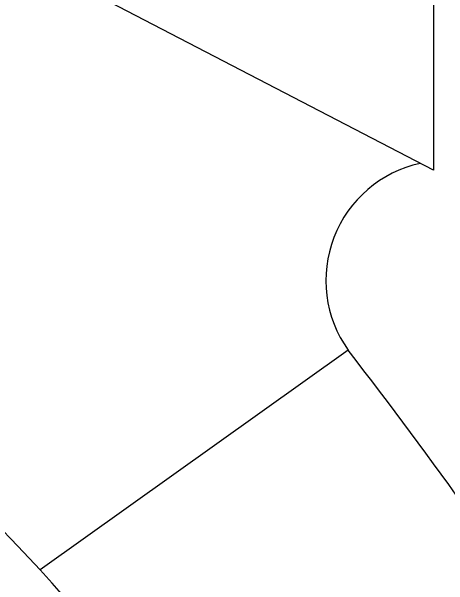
# Model space of a CAD drawing. Extents: x -30 to 1202, y 231 to 898.
# Drawn here: x 363.44 to 369.3, y 376.09 to 383.79 of the extents above; entities that cross this region are included whole.
import ezdxf

# ---------------------------------------------------------------- set-up
doc = ezdxf.new("R2010")
doc.units = 0
doc.header["$LTSCALE"] = 0.04
for name, color, linetype in [('0.1', 1, 'CONTINUOUS'), ('PISO', 1, 'CONTINUOUS'), ('PISOS', 1, 'CONTINUOUS')]:
    doc.layers.add(name, color=color, linetype=linetype)

msp = doc.modelspace()

# ---------------------------------------------------------------- linework, layer by layer
at = {"layer": '0.1'}
msp.add_line((367.9567, 379.2479), (363.8257, 376.303), dxfattribs=at)
at = {"layer": 'PISO'}
for centre, radius, start, end in [((340.1781, 354.1959), 32.3718, 43.07168, 91.87183), ((369.2653, 380.1819), 1.6077, 102.28021, 215.51716), ((315.2303, 338.3721), 66.7151, 28.272648, 37.784419)]:
    msp.add_arc(centre, radius, start, end, dxfattribs=at)
at = {"layer": 'PISOS', "color": 2}
for p, q in [((369.1007, 391.3606), (369.1007, 381.6606)), ((369.1007, 381.6606), (364.3417, 384.1336))]:
    msp.add_line(p, q, dxfattribs=at)
at = {"layer": 'PISOS'}
msp.add_arc((356.5207, 369.4739), 10, 0, 43.07168, dxfattribs=at)

doc.saveas('drawing.dxf')
